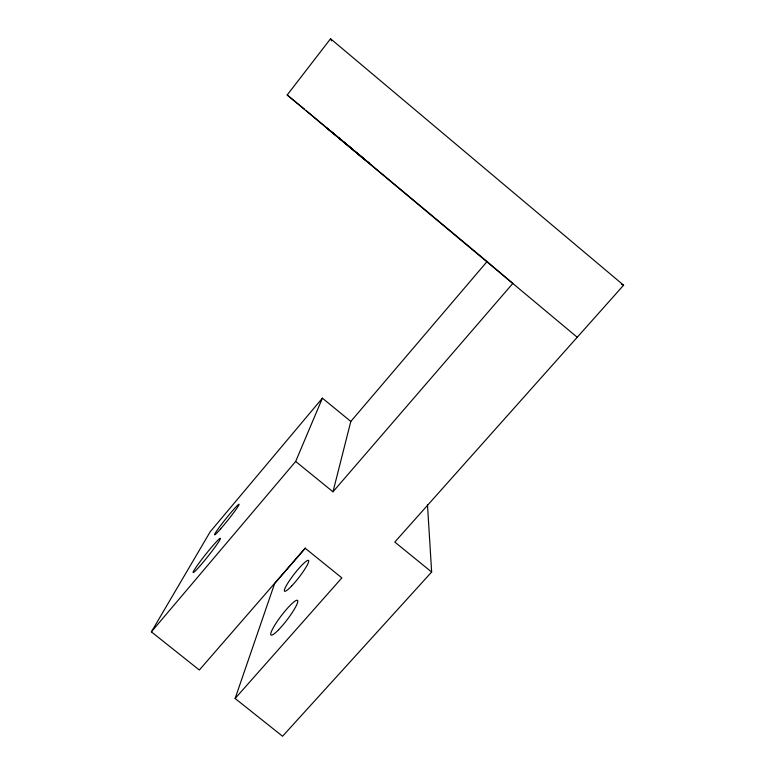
<?xml version="1.0" encoding="UTF-8"?>
<svg xmlns="http://www.w3.org/2000/svg" width="775" height="775" viewBox="0 0 775 775"><rect width="100%" height="100%" fill="white"/><g stroke="black" fill="none" stroke-linecap="round" stroke-linejoin="round"><path stroke-width="1.16" d="M332.988 491.796L350.813 421.445L487.058 261.562L512.808 283.447L332.988 491.796L295.672 461.454L322.39 398.176L350.813 421.445M427.48 504.728L431.646 572.028L282.575 736.25L235.116 698.478L274.641 583.498L305.389 548.099M235.116 698.478L341.872 577.888L305.147 548.206L199.34 670.017L151.387 631.857L210.248 531.689L322.39 398.176M577.23 337.261L287.186 94.986L330.567 38.75L623.613 285.2L394.795 542.054L431.646 572.028M151.387 631.857L295.672 461.454M621.385 284.26L623.613 285.2M287.186 94.986L304.546 109.275M306.377 110.777L487.058 261.562M360.704 156.298L363.698 158.778L359.145 154.952M338.752 137.756L342.502 140.876M343.422 141.641L350.736 147.754M356.868 152.907L369.597 163.525L367.883 162.082M348.837 146.398L357.527 153.653M352.635 149.381L327.089 128.204L334.8 134.666M353.487 150.088L365.558 160.134M330.567 38.75L331.623 40.872M278.613 629.755A21.787 3.536 -52.6 0 0 297.736 600.751A21.787 3.536 -52.6 0 0 276.442 622.567A21.787 3.536 -52.6 0 0 278.613 629.755M291.642 585.987A19.491 2.897 -52.1 0 0 308.663 560.616A19.491 2.897 -52.1 0 0 289.327 580.814A19.491 2.897 -52.1 0 0 291.642 585.987M199.601 566.38A21.884 1.502 -51.5 0 0 220.429 538.538A21.884 1.502 -51.5 0 0 200.241 561.42A21.884 1.502 -51.5 0 0 199.601 566.38M220.672 528.821A19.569 1.23 -51.3 0 0 239.078 504.409A19.569 1.23 -51.3 0 0 220.633 525.479A19.569 1.23 -51.3 0 0 220.672 528.821"/></g></svg>
